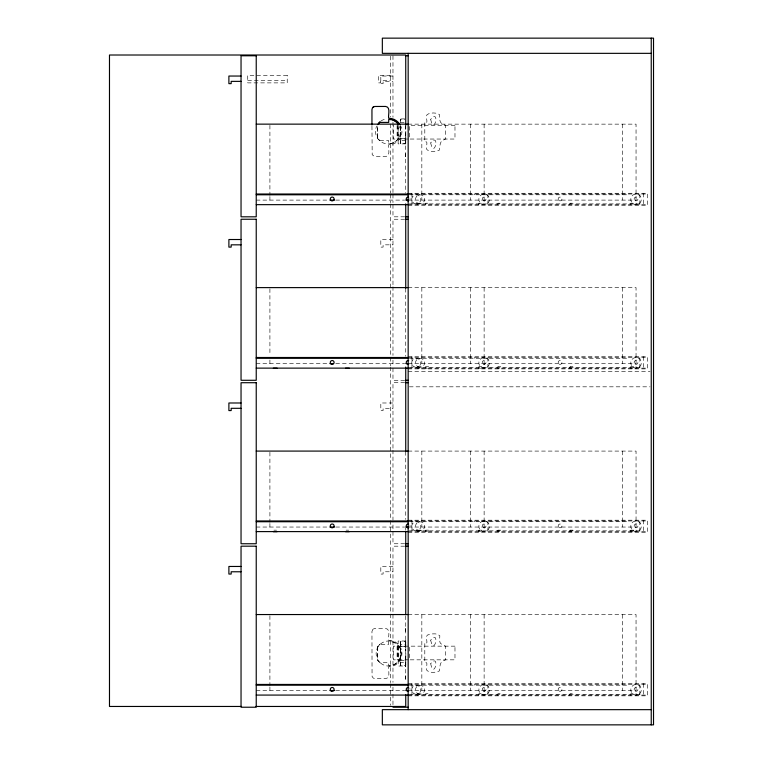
<?xml version="1.0" encoding="UTF-8"?>
<svg xmlns="http://www.w3.org/2000/svg" width="763" height="763" viewBox="0 0 763 763"><rect width="100%" height="100%" fill="white"/><g stroke="black" fill="none" stroke-linecap="round" stroke-linejoin="round"><path stroke-width="0.57" stroke-dasharray="3.81 2.86" d="M400.413 122.404L400.422 119.457L404.676 119.457M400.413 644.411L400.422 641.473L405.754 641.75M405.735 153.544L405.716 156.558L405.639 153.544M405.802 134.956L405.802 128.079M405.735 675.56L405.716 678.593L405.639 675.56M405.639 631.497L405.658 628.464L405.735 631.497M405.802 656.972L405.802 650.086M400.413 662.646L400.422 665.584L405.735 665.584L405.735 662.646L400.365 662.646L400.356 660.405L400.356 646.652L405.668 646.652L405.735 641.473M405.792 138.16L405.802 134.669M405.792 660.176L405.802 656.685M405.782 140.917L405.792 137.617M405.782 662.933L405.792 659.633M400.356 646.652L400.365 644.411L405.735 644.411M405.782 140.144L405.735 144.808M405.773 665.04L405.782 662.16M405.763 142.08L405.735 143.568L400.422 143.568L400.413 140.63M405.763 664.096L405.735 666.824M400.422 143.568L400.47 125.418M400.422 665.584L400.422 641.473M417.657 204.732L418.21 203.216L420.909 203.216L421.453 204.732M425.258 204.732L425.802 203.216L428.501 203.216L429.054 204.732M478.43 204.732L478.983 203.216L481.672 203.216L482.226 204.732M497.419 204.732L497.972 203.216L500.662 203.216L501.215 204.732M569.58 204.732L570.133 203.216L572.832 203.216L573.385 204.732M417.657 695.15L418.21 693.634L420.909 693.634L421.453 695.15M425.258 695.15L425.802 693.634L428.501 693.634L429.054 695.15M630.352 204.732L630.906 203.216L633.605 203.216L634.148 204.732M478.43 695.15L478.983 693.634L481.672 693.634L482.226 695.15M497.419 695.15L497.972 693.634L500.662 693.634L501.215 695.15M569.58 695.15L570.133 693.634L572.832 693.634L573.385 695.15M630.352 695.15L630.906 693.634L633.605 693.634L634.148 695.15M372.849 629.351L371.953 631.497L372.058 676.342L373.145 677.973L374.595 678.574L385.63 678.593C391.066 677.973 387.909 669.904 388.672 666.824A13.295 13.295 0 0 0 401.958 653.529A13.295 13.295 0 0 0 388.672 640.233C387.919 637.162 391.047 629.084 385.62 628.464L374.986 628.464L373.145 629.094M377.618 646.652L379.898 644.411L377.656 646.652L377.618 660.405L379.869 662.646L388.701 662.646L388.663 665.584L391.858 665.317A12.198 12.198 0 0 0 391.82 641.75L388.663 641.473L388.663 644.411L379.86 644.411M390.542 75.289L378.381 75.289L378.381 82.881L380.661 82.881L380.661 80.601L390.542 80.601M392.974 76.042L380.813 76.042L380.813 83.644L383.093 83.644L383.093 81.364L392.974 81.364M247.727 80.601L287.231 80.601M404.648 118.866L398.133 119.018M400.365 122.404L404.667 122.404M408.167 124.14L636.046 124.14L636.046 203.902M377.628 138.389L377.656 125.79L377.618 138.389L379.898 140.63M400.356 125.79L400.356 138.389L405.668 138.389L405.735 143.568M408.224 139.038L393.384 139.038L393.384 125.361M379.869 140.63L388.701 140.63L388.663 143.568L391.858 143.301A12.198 12.198 0 0 0 399.755 126.362M405.735 140.63L400.365 140.63L400.356 138.389M405.735 143.883L398.133 143.883L398.133 126.048M408.167 193.268L647.444 193.268L647.444 205.419L408.167 205.419M408.167 194.021L647.444 194.021M409.349 194.784L626.557 194.784L626.557 194.021M256.234 200.106L328.643 200.106M335.758 200.106L404.6 200.106M408.167 200.106L636.046 200.106M409.349 203.902L639.852 203.902M408.167 204.656L647.444 204.656M404.657 216.816L392.974 216.816L392.974 203.788M404.657 219.248L392.974 219.248L392.974 285.553M392.974 239.515L380.813 239.515L380.813 247.117L383.093 247.117L383.093 244.837L392.974 244.837M408.167 287.613L636.046 287.613L636.046 367.375M408.167 356.741L647.444 356.741L647.444 368.891L408.167 368.891M408.167 357.494L647.444 357.494M409.349 358.257L626.557 358.257L626.557 357.494M256.234 363.57L328.643 363.57M335.758 363.57L404.6 363.57M408.167 363.57L636.046 363.57M409.349 367.375L639.852 367.375M408.167 368.128L647.444 368.128M408.167 371.629L650.047 371.629M404.657 380.289L392.974 380.289L392.974 367.261M404.657 382.711L392.974 382.711L392.974 449.026M409.359 386.822L650.047 386.822M392.974 402.988L380.813 402.988L380.813 410.58L383.093 410.58L383.093 408.31L392.974 408.31M408.167 451.086L636.046 451.086L636.046 530.838M408.167 520.204L647.444 520.204L647.444 532.364L408.167 532.364M408.167 520.967L647.444 520.967M409.349 521.73L626.557 521.73L626.557 520.967M256.234 527.042L328.643 527.042M335.758 527.042L404.6 527.042M408.167 527.042L636.046 527.042M273.879 530.161L276.578 530.161M346.049 530.161L348.739 530.161M409.349 530.838L639.852 530.838M408.167 531.601L647.444 531.601M404.657 543.752L392.974 543.752L392.974 521.253M404.657 546.184L392.974 546.184L392.974 682.36M392.974 566.461L380.813 566.461L380.813 574.053L383.093 574.053L383.093 571.773L392.974 571.773M408.167 614.549L636.046 614.549L636.046 694.311M405.735 641.006L398.133 641.006L398.133 666.023L405.735 666.023M408.224 646.156L393.384 646.156L393.384 659.833L408.224 659.833M377.628 646.652L377.656 660.405M400.356 660.405L405.668 660.405L405.687 662.646M408.167 683.677L647.444 683.677L647.444 695.837L408.167 695.837M408.167 684.44L647.444 684.44M409.349 685.193L626.557 685.193L626.557 684.44M256.234 690.515L328.643 690.515M335.758 690.515L404.6 690.515M408.167 690.515L636.046 690.515M409.349 694.311L639.852 694.311M408.167 695.074L647.444 695.074M400.422 119.457L400.451 120.955M405.735 640.233L405.763 642.961M405.773 642.017L405.782 644.907M405.782 644.134L405.792 647.434M405.792 125.418L405.802 128.356M405.792 646.881L405.802 653.529M643.648 193.268L643.648 205.419M643.648 356.741L643.648 368.891M643.648 520.204L643.648 532.364M643.648 683.677L643.648 695.837M639.852 194.021L639.852 204.656M639.852 357.494L639.852 368.128M639.852 520.967L639.852 531.601M639.852 684.44L639.852 695.074M622.379 124.14L622.379 200.106M622.379 287.613L622.379 363.57M622.379 451.086L622.379 527.042M622.379 614.549L622.379 690.515M487.919 194.021L487.919 204.656M487.919 357.494L487.919 368.128M487.919 520.967L487.919 531.601M487.919 684.44L487.919 695.074M484.124 124.14L484.124 203.902M484.124 287.613L484.124 367.375M484.124 451.086L484.124 530.838M484.124 614.549L484.124 694.311M474.634 194.021L474.634 194.784M474.634 357.494L474.634 358.257M474.634 520.967L474.634 521.73M474.634 684.44L474.634 685.193M470.456 124.14L470.456 200.106M470.456 287.613L470.456 363.57M470.456 451.086L470.456 527.042M470.456 614.549L470.456 690.515M421.834 124.14L421.834 200.106M421.834 287.613L421.834 363.57M421.834 451.086L421.834 527.042M421.834 614.549L421.834 690.515M411.963 193.268L411.963 205.419M411.963 356.741L411.963 368.891M411.963 520.204L411.963 532.364M411.963 683.677L411.963 695.837M405.668 125.79L405.735 193.163M405.735 288.443L405.735 356.321M405.735 451.601L405.735 519.489M405.735 527.824L405.735 530.209M405.735 615.951L405.735 682.647M398.753 125.361L398.753 139.038M398.753 646.156L398.753 659.833M397.275 125.361L397.275 139.038M397.275 646.156L397.275 659.833M397.122 125.361L397.122 139.038M397.122 646.156L397.122 659.833M392.974 55.775L392.974 117.349M392.974 122.08L392.974 193.134M392.974 194.317L392.974 202.605M392.974 286.735L392.974 355.415M392.974 360.155L392.974 366.078M392.974 450.208L392.974 520.07M392.974 687.101L392.974 693.014M392.974 694.206L392.974 704.859M390.542 56.204L390.542 116.939M390.542 124.092L390.542 193.163M390.542 194.355L390.542 202.691M390.542 203.883L390.542 356.321M390.542 357.513L390.542 365.849M390.542 367.041L390.542 519.489M390.542 520.681L390.542 682.647M390.542 683.839L390.542 705.279M371.953 126.153L372.191 154.708L374.595 156.558L385.63 156.587C391.066 155.957 387.909 147.888 388.672 144.808A13.295 13.295 0 0 0 400.709 125.895M269.911 125.323L269.911 195.357M269.911 196.539L269.911 200.106M269.911 288.796L269.911 355.262M269.911 360.012L269.911 363.57M269.911 452.268L269.911 522.293M269.911 523.485L269.911 527.042M269.911 615.741L269.911 685.765M269.911 686.958L269.911 690.515M399.85 127.106A12.551 12.551 0 0 1 387.48 143.911A12.551 12.551 0 0 1 376.684 126.048M380.871 121.079A12.551 12.551 0 0 1 386.975 118.866M409.998 525.411A1.898 1.898 0 0 1 409.998 526.394M409.807 688.426A1.898 1.898 0 0 1 410.065 689.38M409.998 198.475A1.898 1.898 0 0 1 409.998 199.458M424.8 122.776L424.8 141.765C429.254 140.678 425.086 147.297 426.86 149.548C429.512 152.486 436.236 151.856 439.402 150.101C440.375 143.778 439.412 141.041 445.287 139.257L445.287 125.285C439.717 122.643 439.784 122.919 439.631 114.698C436.837 112.38 429.855 112.38 427.061 114.698C424.886 116.997 429.34 123.864 424.8 122.776M424.8 643.571L424.8 662.561C429.254 661.473 425.086 668.092 426.86 670.353C429.512 673.281 436.236 672.651 439.402 670.896C440.375 664.573 439.412 661.836 445.287 660.052L445.287 646.089C440.222 643.028 439.24 645.002 439.831 635.789C436.941 632.746 431.171 633.805 427.547 635.007C424.39 637 429.588 644.573 424.8 643.571M430.685 142.9C434.185 159.82 440.337 131.503 430.685 142.9M430.685 119.352C434.185 136.272 440.337 107.955 430.685 119.352M430.685 663.705C434.185 680.615 440.337 652.308 430.685 663.705M430.685 640.157C434.185 657.067 440.337 628.76 430.685 640.157M418.21 366.688L417.657 368.205L421.453 368.205L420.909 366.688L418.21 366.688M425.802 366.688L425.258 368.205L429.054 368.205L428.501 366.688L425.802 366.688M418.21 530.161L417.657 531.677L421.453 531.677L420.909 530.161L418.21 530.161M478.983 366.688L478.43 368.205L482.226 368.205L481.672 366.688L478.983 366.688M425.802 530.161L425.258 531.677L429.054 531.677L428.501 530.161L425.802 530.161M497.972 366.688L497.419 368.205L501.215 368.205L500.662 366.688L497.972 366.688M478.983 530.161L478.43 531.677L482.226 531.677L481.672 530.161L478.983 530.161M497.972 530.161L497.419 531.677L501.215 531.677L500.662 530.161L497.972 530.161M570.133 366.688L569.58 368.205L573.385 368.205L572.832 366.688L570.133 366.688M570.133 530.161L569.58 531.677L573.385 531.677L572.832 530.161L570.133 530.161M630.906 366.688L630.352 368.205L634.148 368.205L633.605 366.688L630.906 366.688M630.906 530.161L630.352 531.677L634.148 531.677L633.605 530.161L630.906 530.161M287.231 75.289L247.727 75.289L247.727 82.881L287.231 82.881L287.231 75.289M454.977 125.361L409.407 125.361L409.407 139.038L454.977 139.038L454.977 125.361M454.977 646.156L409.407 646.156L409.407 659.833L454.977 659.833L454.977 646.156M413.975 366.755A4.549 4.549 0 0 0 420.794 362.816A4.549 4.549 0 0 0 413.975 358.877A4.549 4.549 0 0 0 413.975 366.755M417.771 366.755A4.549 4.549 0 0 0 424.59 362.816A4.549 4.549 0 0 0 417.771 358.877A4.549 4.549 0 0 0 417.771 366.755M413.975 203.282A4.549 4.549 0 0 0 420.794 199.343A4.549 4.549 0 0 0 413.975 195.404A4.549 4.549 0 0 0 413.975 203.282M417.771 203.282A4.549 4.549 0 0 0 424.59 199.343A4.549 4.549 0 0 0 417.771 195.404A4.549 4.549 0 0 0 417.771 203.282M413.975 693.701A4.549 4.549 0 0 0 420.794 689.762A4.549 4.549 0 0 0 413.975 685.823A4.549 4.549 0 0 0 413.975 693.701M417.771 693.701A4.549 4.549 0 0 0 424.59 689.762A4.549 4.549 0 0 0 417.771 685.823A4.549 4.549 0 0 0 417.771 693.701M413.975 530.228A4.549 4.549 0 0 0 420.794 526.289A4.549 4.549 0 0 0 413.975 522.35A4.549 4.549 0 0 0 413.975 530.228M417.771 530.228A4.549 4.549 0 0 0 424.59 526.289A4.549 4.549 0 0 0 417.771 522.35A4.549 4.549 0 0 0 417.771 530.228M380.584 663.114A12.551 12.551 0 0 0 401.023 655.713A12.551 12.551 0 0 0 384.399 641.712A12.551 12.551 0 0 0 380.584 663.114M483.179 527.548A1.898 1.898 0 0 0 486.021 525.907A1.898 1.898 0 0 0 483.179 524.257A1.898 1.898 0 0 0 483.179 527.548M481.463 530.886A5.322 5.322 0 0 0 489.445 526.289A5.322 5.322 0 0 0 481.463 521.682A5.322 5.322 0 0 0 481.463 530.886M483.179 691.02A1.898 1.898 0 0 0 486.021 689.38A1.898 1.898 0 0 0 483.179 687.73A1.898 1.898 0 0 0 483.179 691.02M481.463 694.359A5.322 5.322 0 0 0 489.445 689.752A5.322 5.322 0 0 0 481.463 685.155A5.322 5.322 0 0 0 481.463 694.359M483.179 364.075A1.898 1.898 0 0 0 486.021 362.435A1.898 1.898 0 0 0 483.179 360.785A1.898 1.898 0 0 0 483.179 364.075M481.463 367.423A5.322 5.322 0 0 0 489.445 362.816A5.322 5.322 0 0 0 481.463 358.209A5.322 5.322 0 0 0 481.463 367.423M483.179 200.612A1.898 1.898 0 0 0 486.021 198.962A1.898 1.898 0 0 0 483.179 197.321A1.898 1.898 0 0 0 483.179 200.612M481.463 203.95A5.322 5.322 0 0 0 489.445 199.343A5.322 5.322 0 0 0 481.463 194.737A5.322 5.322 0 0 0 481.463 203.95M635.102 527.548A1.898 1.898 0 0 0 637.944 525.907A1.898 1.898 0 0 0 635.102 524.257A1.898 1.898 0 0 0 635.102 527.548M559.136 527.548A1.898 1.898 0 0 0 561.988 525.907A1.898 1.898 0 0 0 559.136 524.257A1.898 1.898 0 0 0 559.136 527.548M633.395 530.886A5.322 5.322 0 0 0 641.368 526.289A5.322 5.322 0 0 0 633.395 521.682A5.322 5.322 0 0 0 633.395 530.886M635.102 691.02A1.898 1.898 0 0 0 637.944 689.38A1.898 1.898 0 0 0 635.102 687.73A1.898 1.898 0 0 0 635.102 691.02M559.136 691.02A1.898 1.898 0 0 0 561.988 689.38A1.898 1.898 0 0 0 559.136 687.73A1.898 1.898 0 0 0 559.136 691.02M633.395 694.359A5.322 5.322 0 0 0 641.368 689.752A5.322 5.322 0 0 0 633.395 685.155A5.322 5.322 0 0 0 633.395 694.359M635.102 364.075A1.898 1.898 0 0 0 637.944 362.435A1.898 1.898 0 0 0 635.102 360.785A1.898 1.898 0 0 0 635.102 364.075M559.136 364.075A1.898 1.898 0 0 0 561.988 362.435A1.898 1.898 0 0 0 559.136 360.785A1.898 1.898 0 0 0 559.136 364.075M633.395 367.423A5.322 5.322 0 0 0 641.368 362.816A5.322 5.322 0 0 0 633.395 358.209A5.322 5.322 0 0 0 633.395 367.423M635.102 200.612A1.898 1.898 0 0 0 637.944 198.962A1.898 1.898 0 0 0 635.102 197.321A1.898 1.898 0 0 0 635.102 200.612M559.136 200.612A1.898 1.898 0 0 0 561.988 198.962A1.898 1.898 0 0 0 559.136 197.321A1.898 1.898 0 0 0 559.136 200.612M633.395 203.95A5.322 5.322 0 0 0 641.368 199.343A5.322 5.322 0 0 0 633.395 194.737A5.322 5.322 0 0 0 633.395 203.95"/><path stroke-width="1.14" d="M400.174 124.865A13.295 13.295 0 0 0 388.663 118.227C387.919 115.146 391.047 107.068 385.62 106.448L374.595 106.477L372.573 107.64L371.953 109.49L371.953 124.97M377.618 124.646L379.898 122.404M372.849 107.335L373.479 106.858M651.24 53.343L382.339 53.343L382.339 38.15L653.519 38.15L653.519 724.85L382.339 724.85L382.339 709.657L651.24 709.657M405.83 55.775L408.167 55.775M241.041 76.042L228.89 76.042L228.89 83.644L231.17 83.644L231.17 81.364L241.041 81.364M379.869 122.404L388.701 122.404L388.701 119.457L391.858 119.734A12.198 12.198 0 0 1 398.696 124.522M256.234 124.14L408.167 124.14M256.234 194.021L408.319 194.021M256.234 194.784L408.167 194.784M329.826 200.106L334.576 200.106M405.792 200.106L408.167 200.106M256.234 204.656L408.319 204.656M405.83 216.816L408.167 216.816M405.83 219.248L408.167 219.248M241.041 239.515L228.89 239.515L228.89 247.117L231.17 247.117L231.17 244.837L241.041 244.837M256.234 287.613L408.167 287.613M256.234 357.494L408.319 357.494M256.234 358.257L408.167 358.257M329.826 363.57L333.383 363.57M405.792 363.57L408.167 363.57M256.234 368.128L408.319 368.128M273.326 368.205L277.131 368.205M345.496 368.205L349.292 368.205M405.83 380.289L408.167 380.289M405.83 382.711L408.167 382.711M241.041 402.988L228.89 402.988L228.89 410.58L231.17 410.58L231.17 408.31L241.041 408.31M256.234 451.086L408.167 451.086M256.234 520.967L408.319 520.967M256.234 521.73L408.167 521.73M329.826 527.042L334.576 527.042M405.792 527.042L408.167 527.042M256.234 531.601L408.319 531.601M273.326 531.677L277.131 531.677M345.496 531.677L349.292 531.677M405.83 543.752L408.167 543.752M405.83 546.184L408.167 546.184M241.041 566.461L228.89 566.461L228.89 574.053L231.17 574.053L231.17 571.773L241.041 571.773M256.234 614.549L408.167 614.549M256.234 684.44L408.319 684.44M256.234 685.193L408.167 685.193M329.826 690.515L334.576 690.515M405.792 690.515L408.167 690.515M256.234 695.074L408.319 695.074M241.547 706.462L109.481 706.462L109.481 55.012L405.735 55.012L405.735 125.275M255.824 706.462L405.735 706.462L405.735 694.559M392.974 707.225L408.167 707.225M651.24 38.15L651.24 724.85M408.167 53.343L408.167 709.657M405.735 203.883L405.735 288.443M405.735 367.041L405.735 451.601M405.735 531.391L405.735 614.759M378.448 123.291A12.551 12.551 0 0 1 380.003 121.746M391.314 119.257A12.551 12.551 0 0 1 398.343 124.197M408.653 527.738A1.898 1.898 0 0 1 406.259 525.907A1.898 1.898 0 0 1 408.653 524.067M408.653 691.211A1.898 1.898 0 0 1 406.259 689.38A1.898 1.898 0 0 1 408.653 687.539M408.653 364.266A1.898 1.898 0 0 1 406.259 362.435A1.898 1.898 0 0 1 408.653 360.603M408.653 200.793A1.898 1.898 0 0 1 406.259 198.962A1.898 1.898 0 0 1 408.653 197.131M256.234 55.775L241.041 55.775L241.041 216.816L256.234 216.816L256.234 55.775M256.234 219.248L241.041 219.248L241.041 380.289L256.234 380.289L256.234 219.248M256.234 382.711L241.041 382.711L241.041 543.752L256.234 543.752L256.234 382.711M256.234 546.184L241.041 546.184L241.041 707.225L256.234 707.225L256.234 546.184M331.247 527.548A1.898 1.898 0 0 0 334.099 525.907A1.898 1.898 0 0 0 331.247 524.257A1.898 1.898 0 0 0 331.247 527.548M331.247 691.02A1.898 1.898 0 0 0 334.099 689.38A1.898 1.898 0 0 0 331.247 687.73A1.898 1.898 0 0 0 331.247 691.02M331.247 364.075A1.898 1.898 0 0 0 334.099 362.435A1.898 1.898 0 0 0 331.247 360.785A1.898 1.898 0 0 0 331.247 364.075M331.247 200.612A1.898 1.898 0 0 0 334.099 198.962A1.898 1.898 0 0 0 331.247 197.321A1.898 1.898 0 0 0 331.247 200.612"/></g></svg>
